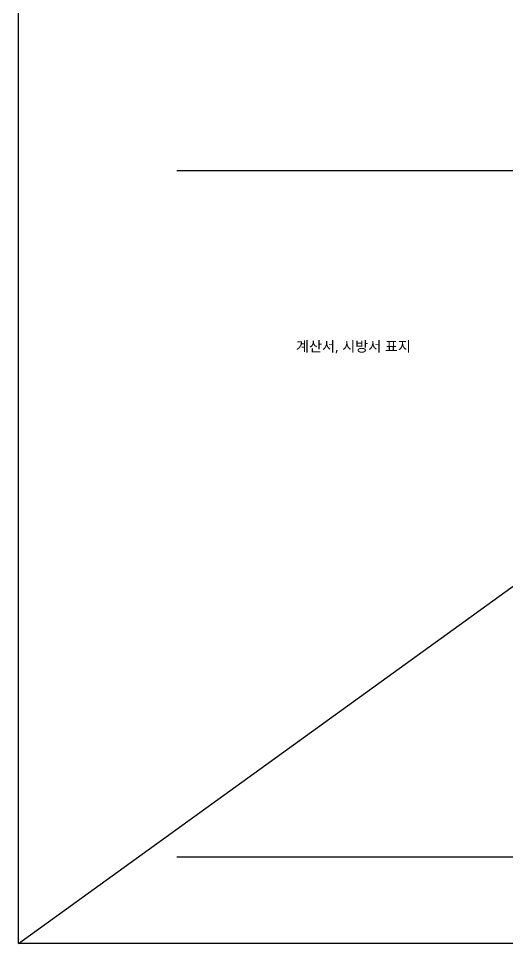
# Model space of a CAD drawing. Header units: millimetres. Extents: x 9953664 to 12293390, y 890820 to 1568026.
# Drawn here: x 9953664 to 10123147, y 890820 to 1211050 of the extents above; entities that cross this region are included whole.
import ezdxf
from ezdxf.enums import TextEntityAlignment as Align

# ---------------------------------------------------------------- set-up
doc = ezdxf.new("R2010")
doc.units = ezdxf.units.MM
doc.header["$LTSCALE"] = 200
doc.layers.get('DEFPOINTS').update_dxf_attribs({"color": 171})
doc.layers.add('SASAC 도면번호', color=6, linetype='Continuous')
doc.styles.add('나눔바른고딕', font='')
doc.styles.get('나눔바른고딕').set_extended_font_data('NanumBarunGothic')

msp = doc.modelspace()

# ---------------------------------------------------------------- linework, layer by layer
at = {"layer": 'DEFPOINTS'}
for p, q in [((10008550, 1158422), (10757760, 1158422)), ((10008550, 920822), (10757760, 920822))]:
    msp.add_line(p, q, dxfattribs=at)
at = {"layer": 'SASAC 도면번호', "ltscale": 10}
msp.add_line((9953664, 890820), (10891863, 1568026), dxfattribs=at)
msp.add_lwpolyline([(9953664, 1568026), (10891863, 1568026), (10891863, 890820), (9953664, 890820)], close=True, dxfattribs=at)

# ---------------------------------------------------------------- texts
at = {"layer": 'DEFPOINTS', "style": '나눔바른고딕'}
msp.add_text('계산서, 시방서 표지', height=3600, dxfattribs=at).set_placement((10069740, 1097544), align=Align.MIDDLE_CENTER)

doc.saveas('drawing.dxf')
